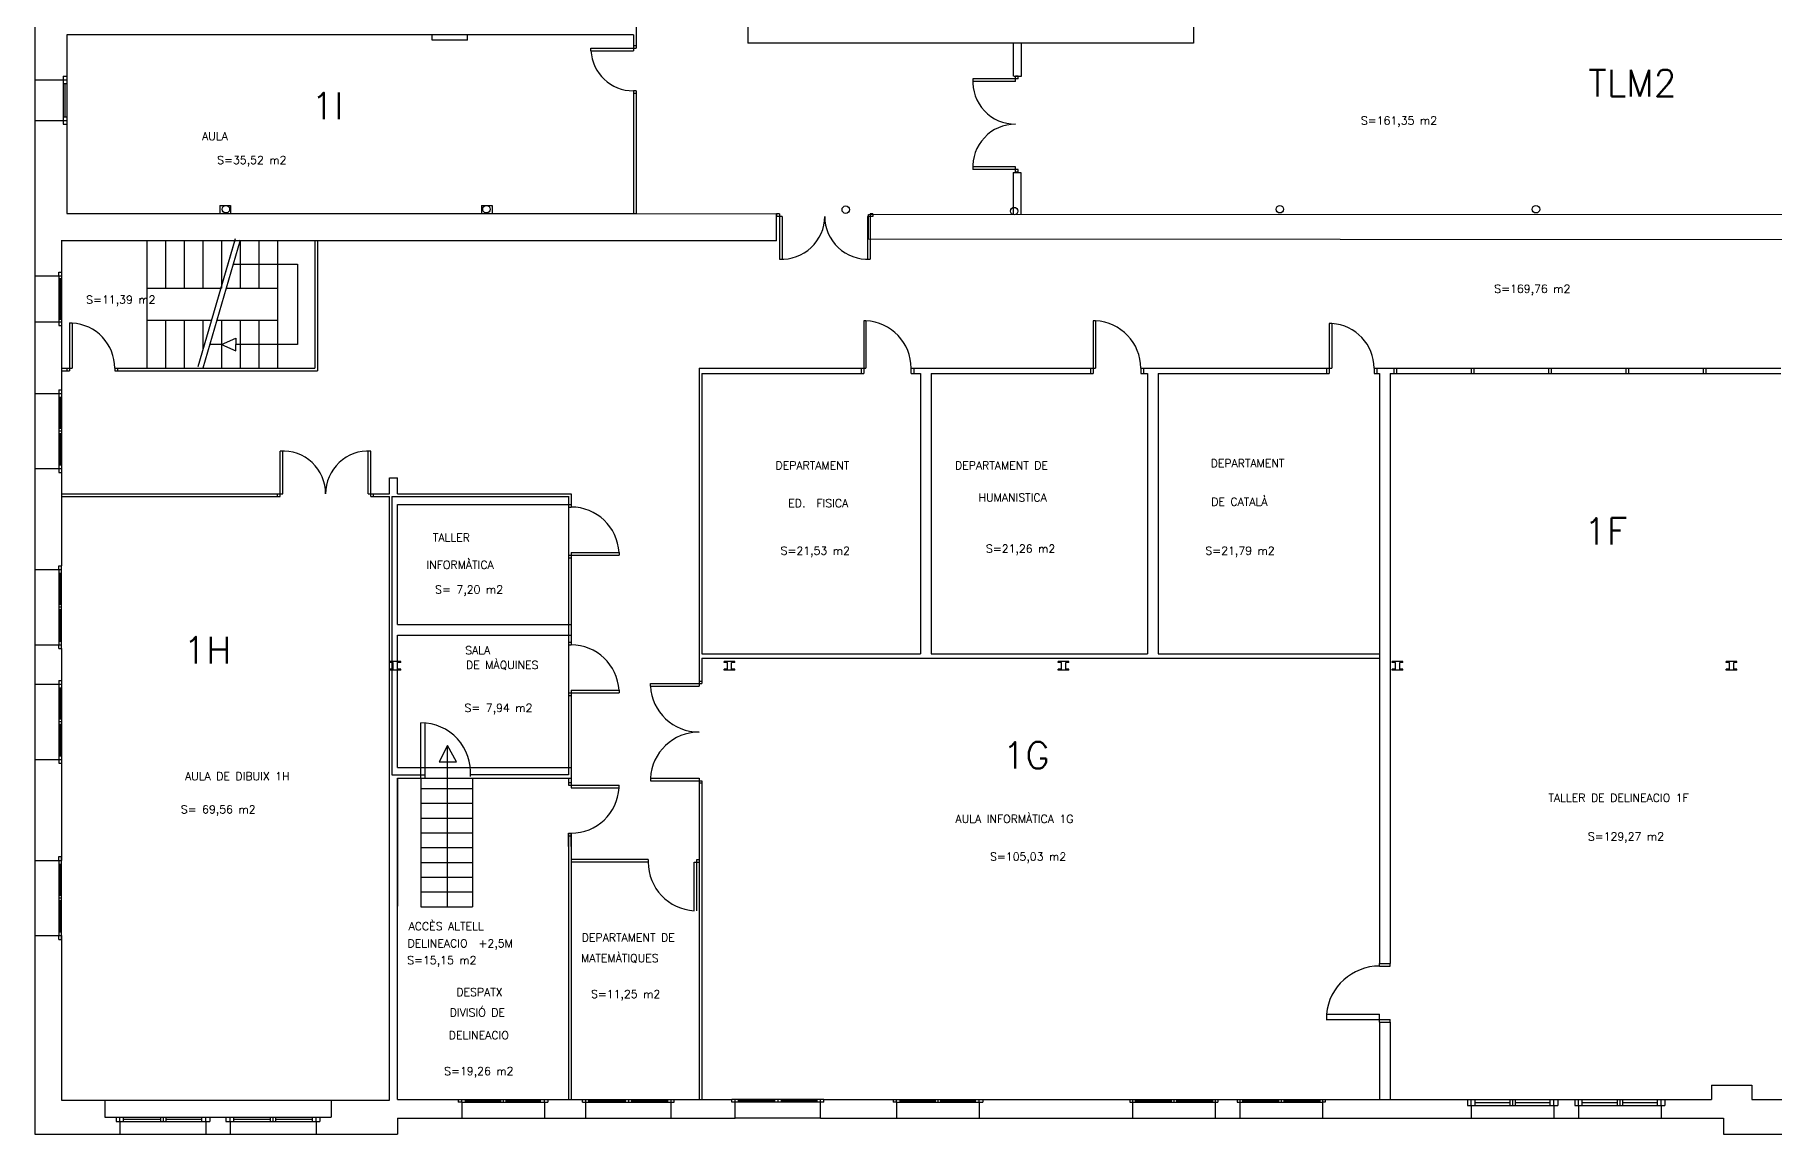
# Model space of a CAD drawing. Extents: x 188 to 272, y -39 to 198.
# Drawn here: x 188.68 to 221.28, y 26.35 to 46.95 of the extents above; entities that cross this region are included whole.
import ezdxf

# ---------------------------------------------------------------- set-up
doc = ezdxf.new("R2010")
doc.units = 0
doc.header["$MEASUREMENT"] = 0
for name, color, linetype in [('ESCA', 4, 'CONTINUOUS'), ('MURO', 1, 'CONTINUOUS'), ('PILA', 6, 'CONTINUOUS'), ('PUER', 5, 'CONTINUOUS'), ('RETR', 7, 'CONTINUOUS'), ('SUP', 7, 'CONTINUOUS'), ('TABI', 3, 'CONTINUOUS'), ('TEXT', 7, 'CONTINUOUS'), ('VENT', 2, 'CONTINUOUS')]:
    doc.layers.add(name, color=color, linetype=linetype)
doc.styles.add('SIMPLEX', font='simplex.shx')
doc.styles.add('SIMPLEX8', font='simplex.shx')

msp = doc.modelspace()

# ---------------------------------------------------------------- linework, layer by layer
at = {"layer": 'ESCA', "color": 4}
for p, q in [((190.781, 43.096), (190.781, 40.696)), ((190.781, 43.096), (190.781, 40.696)), ((190.781, 43.096), (190.781, 40.696)), ((191.131, 43.096), (191.131, 42.196)), ((191.131, 43.096), (191.131, 42.196)), ((191.131, 43.096), (191.131, 42.196)), ((191.481, 43.096), (191.481, 42.196)), ((191.481, 43.096), (191.481, 42.196)), ((191.481, 43.096), (191.481, 42.196)), ((191.831, 43.096), (191.831, 42.196)), ((191.831, 43.096), (191.831, 42.196)), ((191.831, 43.096), (191.831, 42.196)), ((192.181, 43.096), (192.181, 42.196)), ((192.181, 43.096), (192.181, 42.196)), ((192.181, 43.096), (192.181, 42.196)), ((192.531, 43.096), (192.531, 42.196)), ((192.531, 43.096), (192.531, 42.196)), ((192.531, 43.096), (192.531, 42.196)), ((192.881, 43.096), (192.881, 42.196)), ((192.881, 43.096), (192.881, 42.196)), ((192.881, 43.096), (192.881, 42.196)), ((193.231, 43.096), (193.231, 40.696)), ((193.231, 43.096), (193.231, 40.696)), ((193.231, 43.096), (193.231, 40.696)), ((190.781, 42.196), (192.181, 42.196)), ((190.781, 42.196), (192.181, 42.196)), ((190.781, 42.196), (192.181, 42.196)), ((192.268, 42.196), (193.231, 42.196)), ((192.268, 42.196), (193.231, 42.196)), ((192.268, 42.196), (193.231, 42.196)), ((190.781, 41.596), (191.989, 41.596)), ((190.781, 41.596), (191.989, 41.596)), ((190.781, 41.596), (191.989, 41.596)), ((191.131, 41.596), (191.131, 40.696)), ((191.131, 41.596), (191.131, 40.696)), ((191.131, 41.596), (191.131, 40.696)), ((191.481, 41.596), (191.481, 40.696)), ((191.481, 41.596), (191.481, 40.696)), ((191.481, 41.596), (191.481, 40.696)), ((191.831, 41.596), (191.831, 41.053)), ((191.831, 41.596), (191.831, 41.053)), ((191.831, 41.596), (191.831, 41.053)), ((192.093, 41.596), (193.231, 41.596)), ((192.093, 41.596), (193.231, 41.596)), ((192.093, 41.596), (193.231, 41.596)), ((192.181, 41.596), (192.181, 40.696)), ((192.181, 41.596), (192.181, 40.696)), ((192.181, 41.596), (192.181, 40.696)), ((192.531, 41.596), (192.531, 40.696)), ((192.531, 41.596), (192.531, 40.696)), ((192.531, 41.596), (192.531, 40.696)), ((192.881, 41.596), (192.881, 40.696)), ((192.881, 41.596), (192.881, 40.696)), ((192.881, 41.596), (192.881, 40.696))]:
    msp.add_line(p, q, dxfattribs=at)
at = {"layer": 'ESCA'}
for p, q in [((192.435, 43.124), (191.735, 40.724)), ((192.435, 43.124), (191.735, 40.724)), ((192.427, 43.096), (191.735, 40.724)), ((192.531, 43.096), (191.831, 40.696)), ((192.531, 43.096), (191.831, 40.696)), ((192.531, 43.096), (191.831, 40.696)), ((192.4, 42.646), (193.606, 42.646)), ((192.4, 42.646), (193.606, 42.646)), ((192.4, 42.646), (193.606, 42.646)), ((193.606, 42.646), (193.606, 41.143)), ((193.606, 42.646), (193.606, 41.143)), ((193.606, 42.646), (193.606, 41.143)), ((192.181, 41.143), (191.961, 41.143)), ((192.181, 41.143), (191.961, 41.143)), ((192.181, 41.143), (191.961, 41.143)), ((192.181, 41.143), (192.446, 41.263)), ((192.181, 41.143), (192.446, 41.263)), ((192.181, 41.143), (192.446, 41.263)), ((192.181, 41.143), (192.446, 41.023)), ((192.181, 41.143), (192.446, 41.023)), ((192.181, 41.143), (192.446, 41.023)), ((192.446, 41.263), (192.446, 41.143)), ((192.446, 41.263), (192.446, 41.143)), ((192.446, 41.263), (192.446, 41.143)), ((192.446, 41.023), (192.446, 41.143)), ((193.606, 41.143), (192.446, 41.143)), ((193.606, 41.143), (192.446, 41.143)), ((192.446, 41.023), (192.446, 41.143)), ((192.446, 41.023), (192.446, 41.143)), ((193.606, 41.143), (192.446, 41.143)), ((195.918, 33.016), (195.918, 30.608)), ((196.881, 33.016), (196.881, 30.608)), ((195.918, 32.823), (196.881, 32.823)), ((195.918, 32.546), (196.881, 32.546)), ((195.918, 32.269), (196.881, 32.269)), ((195.918, 31.992), (196.881, 31.992)), ((195.918, 31.716), (196.881, 31.716)), ((195.918, 31.439), (196.881, 31.439)), ((195.918, 31.162), (196.881, 31.162)), ((195.918, 30.885), (196.881, 30.885))]:
    msp.add_line(p, q, dxfattribs=at)
at = {"layer": 'MURO', "color": 3}
for p, q in [((210.396, 63.268), (210.396, 46.788)), ((202.036, 48.456), (202.046, 46.788)), ((210.396, 46.788), (202.046, 46.788)), ((207.022, 46.173), (207.022, 46.782)), ((207.171, 46.168), (207.171, 46.782)), ((207.027, 46.168), (207.171, 46.168)), ((207.015, 44.368), (207.159, 44.368)), ((207.018, 44.368), (207.018, 43.593)), ((207.162, 44.368), (207.162, 43.593)), ((200.177, 31.495), (198.731, 31.495)), ((200.177, 31.445), (198.731, 31.445)), ((200.177, 31.495), (200.177, 31.445))]:
    msp.add_line(p, q, dxfattribs=at)
at = {"layer": 'MURO'}
for p, q in [((188.681, 49.431), (188.681, 46.101)), ((189.281, 46.946), (189.281, 46.171)), ((188.681, 46.101, -3.5), (189.211, 46.101, -3.5)), ((189.211, 46.171, -3.5), (189.211, 46.101, -3.5)), ((189.211, 46.171, -3.5), (189.281, 46.171, -3.5)), ((188.681, 45.341, -3.5), (189.211, 45.341, -3.5)), ((188.681, 45.341), (188.681, 42.426)), ((189.211, 45.341, -3.5), (189.211, 45.271, -3.5)), ((189.211, 45.271, -3.5), (189.281, 45.271, -3.5)), ((189.281, 45.271), (189.281, 43.596)), ((192.151, 43.746), (192.351, 43.746)), ((192.151, 43.746), (192.151, 43.596)), ((192.351, 43.746), (192.351, 43.596)), ((197.051, 43.746), (197.251, 43.746)), ((197.051, 43.746), (197.051, 43.596)), ((197.251, 43.746), (197.251, 43.596)), ((189.281, 43.596), (199.951, 43.596)), ((204.308, 43.577), (236.401, 43.596)), ((189.181, 43.096), (189.181, 42.496)), ((204.308, 43.122), (236.401, 43.096)), ((188.681, 42.426), (189.131, 42.426)), ((189.131, 42.496), (189.181, 42.496)), ((189.131, 42.426), (189.131, 42.496)), ((188.681, 41.566), (188.681, 40.226)), ((188.681, 41.566), (189.131, 41.566)), ((189.131, 41.566), (189.131, 41.496)), ((189.131, 41.496), (189.181, 41.496)), ((189.181, 41.496), (189.181, 40.296)), ((188.681, 40.226), (189.131, 40.226)), ((189.131, 40.296), (189.181, 40.296)), ((189.131, 40.296), (189.131, 40.226)), ((188.681, 38.816), (189.131, 38.816)), ((188.681, 38.816), (188.681, 36.926)), ((189.131, 38.816), (189.131, 38.746)), ((189.131, 38.746), (189.181, 38.746)), ((189.181, 38.746), (189.181, 36.996)), ((188.681, 36.926), (189.131, 36.926)), ((189.131, 36.996), (189.181, 36.996)), ((189.131, 36.926), (189.131, 36.996)), ((188.681, 35.516), (189.131, 35.516)), ((188.681, 35.516), (188.681, 34.776)), ((189.131, 35.446), (189.131, 35.516)), ((189.131, 35.446), (189.181, 35.446)), ((189.181, 35.446), (189.181, 34.846)), ((188.681, 34.776), (189.131, 34.776)), ((189.131, 34.846), (189.181, 34.846)), ((189.131, 34.846), (189.131, 34.776)), ((188.681, 33.366), (189.131, 33.366)), ((188.681, 33.366), (188.681, 31.476)), ((189.131, 33.366), (189.131, 33.296)), ((189.131, 33.296), (189.181, 33.296)), ((189.181, 33.296), (189.181, 31.476)), ((188.681, 31.476), (189.131, 31.476)), ((189.131, 31.476), (189.131, 31.546)), ((189.131, 31.546), (189.181, 31.546)), ((188.681, 30.066), (189.131, 30.066)), ((188.681, 30.066), (188.681, 26.346)), ((189.131, 29.996), (189.131, 30.066)), ((189.131, 29.996), (189.181, 29.996)), ((189.181, 30.066), (189.181, 26.986)), ((220.1, 27.266), (220.86, 27.266)), ((220.1, 27.266), (220.1, 26.996)), ((220.86, 27.266), (220.86, 26.996)), ((189.181, 26.986), (189.994, 26.986)), ((189.994, 26.986), (189.994, 26.666)), ((194.234, 26.986), (194.234, 26.666)), ((194.234, 26.986), (195.331, 26.986)), ((195.481, 26.996), (196.616, 26.996)), ((196.616, 26.996), (196.616, 26.946)), ((196.681, 26.946), (196.616, 26.946)), ((196.681, 26.946), (196.681, 26.646)), ((198.231, 26.946), (198.231, 26.646)), ((198.231, 26.946), (198.296, 26.946)), ((198.296, 26.996), (198.296, 26.946)), ((198.296, 26.996), (198.946, 26.996)), ((198.946, 26.946), (198.946, 26.996)), ((198.946, 26.946), (199.006, 26.946)), ((199.006, 26.646), (199.006, 26.946)), ((200.606, 26.646), (200.606, 26.946)), ((200.606, 26.946), (200.666, 26.946)), ((200.666, 26.996), (201.746, 26.996)), ((200.666, 26.946), (200.666, 26.996)), ((201.746, 26.946), (201.746, 26.996)), ((201.806, 26.946), (201.746, 26.946)), ((201.806, 26.646), (201.806, 26.946)), ((203.466, 26.946), (203.406, 26.946)), ((203.406, 26.646), (203.406, 26.946)), ((203.466, 26.996), (204.766, 26.996)), ((203.466, 26.946), (203.466, 26.996)), ((204.766, 26.996), (204.766, 26.946)), ((204.831, 26.946), (204.766, 26.946)), ((204.831, 26.946), (204.831, 26.646)), ((206.381, 26.946), (206.381, 26.646)), ((206.381, 26.946), (206.446, 26.946)), ((206.446, 26.996), (206.446, 26.946)), ((206.446, 26.996), (209.201, 26.996)), ((209.201, 26.996), (209.201, 26.946)), ((209.201, 26.946), (209.251, 26.946)), ((209.251, 26.946), (209.251, 26.646)), ((210.801, 26.946), (210.801, 26.646)), ((210.801, 26.946), (210.851, 26.946)), ((210.851, 26.996), (210.851, 26.946)), ((210.851, 26.996), (211.211, 26.996)), ((211.211, 26.996), (211.211, 26.946)), ((211.211, 26.946), (211.261, 26.946)), ((211.261, 26.946), (211.261, 26.646)), ((212.811, 26.946), (212.811, 26.646)), ((212.861, 26.946), (212.811, 26.946)), ((212.861, 26.996), (212.861, 26.946)), ((212.861, 26.996), (215.531, 26.996)), ((215.531, 26.996), (215.531, 26.886)), ((215.531, 26.886), (215.601, 26.886)), ((215.601, 26.886), (215.601, 26.646)), ((217.151, 26.886), (217.151, 26.646)), ((217.151, 26.886), (217.221, 26.886)), ((217.221, 26.996), (217.221, 26.886)), ((217.221, 26.996), (217.541, 26.996)), ((217.541, 26.996), (217.541, 26.886)), ((217.541, 26.886), (217.611, 26.886)), ((217.611, 26.886), (217.611, 26.646)), ((219.161, 26.886), (219.161, 26.646)), ((219.161, 26.886), (219.231, 26.886)), ((219.231, 26.996), (219.231, 26.886)), ((219.231, 26.996), (220.1, 26.996)), ((220.86, 26.996), (221.581, 26.996)), ((190.204, 26.666), (190.204, 26.586)), ((190.274, 26.586), (190.274, 26.346)), ((191.884, 26.586), (191.884, 26.346)), ((191.964, 26.666), (191.964, 26.586)), ((192.264, 26.666), (192.264, 26.586)), ((192.344, 26.586), (192.344, 26.346)), ((193.954, 26.586), (193.954, 26.345)), ((194.024, 26.666), (194.024, 26.586)), ((195.481, 26.646), (195.481, 26.346)), ((195.481, 26.646), (196.681, 26.646)), ((198.231, 26.646), (199.006, 26.646)), ((200.606, 26.646), (201.806, 26.646)), ((203.406, 26.646), (204.831, 26.646)), ((206.381, 26.646), (209.251, 26.646)), ((210.801, 26.646), (211.261, 26.646)), ((212.811, 26.646), (215.601, 26.646)), ((217.151, 26.646), (217.611, 26.646)), ((219.161, 26.646), (220.331, 26.646)), ((220.331, 26.646), (220.331, 26.346)), ((188.681, 26.346), (190.274, 26.346)), ((191.884, 26.346), (192.344, 26.346)), ((193.954, 26.346), (195.481, 26.346)), ((220.331, 26.346), (221.851, 26.346))]:
    msp.add_line(p, q, dxfattribs=at)
at = {"layer": 'MURO', "color": 1}
for p, q in [((199.951, 43.596), (202.584, 43.592)), ((202.584, 43.086), (202.584, 43.592)), ((204.308, 43.122), (204.308, 43.577)), ((202.584, 43.086), (189.181, 43.086)), ((189.994, 26.666), (190.204, 26.666)), ((190.204, 26.586), (190.274, 26.586)), ((191.884, 26.586), (191.964, 26.586)), ((191.964, 26.666), (192.264, 26.666)), ((192.264, 26.586), (192.344, 26.586)), ((193.954, 26.586), (194.024, 26.586)), ((194.024, 26.666), (194.234, 26.666))]:
    msp.add_line(p, q, dxfattribs=at)
at = {"layer": 'MURO', "color": 4}
for p, q in [((195.371, 38.296), (198.698, 38.296)), ((195.371, 38.296), (195.371, 33.079)), ((198.681, 38.296), (198.681, 34.274)), ((198.681, 34.274), (198.681, 33.079)), ((196.416, 33.626), (196.262, 33.322)), ((196.416, 31.296), (196.416, 33.626)), ((196.587, 33.322), (196.416, 33.626)), ((196.262, 33.322), (196.587, 33.322)), ((195.371, 33.079), (195.995, 33.079)), ((195.481, 33.016), (195.481, 30.617)), ((198.681, 33.079), (196.846, 33.079)), ((196.416, 30.608), (196.416, 31.296)), ((195.918, 30.608), (196.881, 30.608)), ((195.918, 30.608), (196.416, 30.608))]:
    msp.add_line(p, q, dxfattribs=at)
at = {"layer": 'PILA'}
for p, q in [((195.34, 35.181), (195.34, 35.201)), ((195.54, 35.201), (195.34, 35.201)), ((195.4, 35.181), (195.34, 35.181)), ((195.4, 35.061), (195.34, 35.061)), ((195.34, 35.041), (195.34, 35.061)), ((195.54, 35.041), (195.34, 35.041)), ((195.4, 35.061), (195.4, 35.181)), ((195.48, 35.061), (195.48, 35.181)), ((195.54, 35.181), (195.48, 35.181)), ((195.54, 35.061), (195.48, 35.061)), ((195.54, 35.181), (195.54, 35.201)), ((195.54, 35.041), (195.54, 35.061)), ((201.6, 35.181), (201.6, 35.201)), ((201.8, 35.201), (201.6, 35.201)), ((201.66, 35.181), (201.6, 35.181)), ((201.66, 35.061), (201.6, 35.061)), ((201.6, 35.041), (201.6, 35.061)), ((201.8, 35.041), (201.6, 35.041)), ((201.66, 35.061), (201.66, 35.181)), ((201.74, 35.061), (201.74, 35.181)), ((201.8, 35.181), (201.74, 35.181)), ((201.8, 35.061), (201.74, 35.061)), ((201.8, 35.181), (201.8, 35.201)), ((201.8, 35.041), (201.8, 35.061)), ((207.86, 35.181), (207.86, 35.201)), ((208.06, 35.201), (207.86, 35.201)), ((207.92, 35.181), (207.86, 35.181)), ((207.92, 35.061), (207.86, 35.061)), ((207.86, 35.041), (207.86, 35.061)), ((208.06, 35.041), (207.86, 35.041)), ((207.92, 35.061), (207.92, 35.181)), ((208, 35.061), (208, 35.181)), ((208.06, 35.181), (208, 35.181)), ((208.06, 35.061), (208, 35.061)), ((208.06, 35.181), (208.06, 35.201)), ((208.06, 35.041), (208.06, 35.061)), ((214.12, 35.181), (214.12, 35.201)), ((214.32, 35.201), (214.12, 35.201)), ((214.18, 35.181), (214.12, 35.181)), ((214.18, 35.061), (214.12, 35.061)), ((214.12, 35.041), (214.12, 35.061)), ((214.32, 35.041), (214.12, 35.041)), ((214.18, 35.061), (214.18, 35.181)), ((214.26, 35.061), (214.26, 35.181)), ((214.32, 35.181), (214.26, 35.181)), ((214.32, 35.061), (214.26, 35.061)), ((214.32, 35.181), (214.32, 35.201)), ((214.32, 35.041), (214.32, 35.061)), ((220.38, 35.181), (220.38, 35.201)), ((220.58, 35.201), (220.38, 35.201)), ((220.44, 35.181), (220.38, 35.181)), ((220.44, 35.061), (220.38, 35.061)), ((220.38, 35.041), (220.38, 35.061)), ((220.58, 35.041), (220.38, 35.041)), ((220.44, 35.061), (220.44, 35.181)), ((220.52, 35.061), (220.52, 35.181)), ((220.58, 35.181), (220.52, 35.181)), ((220.58, 35.061), (220.52, 35.061)), ((220.58, 35.181), (220.58, 35.201)), ((220.58, 35.041), (220.58, 35.061))]:
    msp.add_line(p, q, dxfattribs=at)
for centre in [(192.263, 43.677, -3.5), (197.145, 43.677, -3.5), (203.879, 43.669, -3.5), (203.879, 43.669, -3.5), (207.035, 43.642, -3.5), (207.035, 43.642, -3.5), (212.013, 43.677, -3.5), (216.813, 43.677, -3.5)]:
    msp.add_circle(centre, 0.07, dxfattribs=at)
at = {"layer": 'PUER'}
for p, q in [((199.101, 46.696), (199.951, 46.696)), ((199.103, 46.646), (199.103, 46.696)), ((199.103, 46.646), (199.901, 46.646)), ((199.901, 46.746), (199.901, 46.646)), ((199.951, 46.746), (199.951, 46.696)), ((207.059, 46.07), (206.259, 46.07)), ((207.109, 46.12), (206.26, 46.12)), ((207.109, 46.17), (207.059, 46.17)), ((207.059, 46.07), (207.059, 46.17)), ((207.109, 46.12), (207.109, 46.17)), ((199.901, 45.896), (199.901, 45.846)), ((199.951, 45.896), (199.951, 45.846)), ((207.059, 44.47), (206.259, 44.47)), ((207.109, 44.42), (206.26, 44.42)), ((207.059, 44.37), (207.059, 44.47)), ((207.109, 44.37), (207.059, 44.37)), ((207.109, 44.37), (207.109, 44.42)), ((202.584, 43.592), (202.584, 43.542)), ((202.634, 43.592), (202.584, 43.592)), ((202.684, 43.542), (202.584, 43.542)), ((202.634, 43.592), (202.634, 42.743)), ((202.684, 43.542), (202.684, 42.742)), ((204.284, 43.542), (204.284, 42.742)), ((204.384, 43.542), (204.284, 43.542)), ((204.334, 43.592), (204.334, 42.743)), ((204.384, 43.592), (204.334, 43.592)), ((204.384, 43.592), (204.384, 43.542)), ((189.331, 41.546), (189.331, 40.646)), ((189.381, 41.544), (189.331, 41.544)), ((189.381, 41.544), (189.381, 40.696)), ((204.215, 41.585), (204.215, 40.596)), ((204.255, 41.585), (204.215, 41.585)), ((204.255, 41.585), (204.255, 40.696)), ((208.558, 41.585), (208.518, 41.585)), ((208.518, 41.585), (208.518, 40.596)), ((208.558, 41.585), (208.558, 40.696)), ((212.941, 41.536), (212.941, 40.596)), ((212.991, 41.534), (212.941, 41.534)), ((212.991, 41.534), (212.991, 40.696)), ((204.215, 41.344), (204.215, 40.596)), ((204.215, 41.344), (204.215, 40.596)), ((204.255, 41.346), (204.255, 40.696)), ((204.255, 41.346), (204.255, 40.696)), ((208.518, 41.344), (208.518, 40.596)), ((208.518, 41.344), (208.518, 40.596)), ((208.558, 41.346), (208.558, 40.696)), ((208.558, 41.346), (208.558, 40.696)), ((189.281, 40.696), (189.381, 40.696)), ((189.281, 40.646), (189.331, 40.646)), ((190.181, 40.696), (190.181, 40.646)), ((190.181, 40.696), (190.231, 40.696)), ((190.181, 40.646), (190.231, 40.646)), ((204.165, 40.696), (204.255, 40.696)), ((204.165, 40.596), (204.215, 40.596)), ((205.105, 40.696), (205.155, 40.696)), ((205.105, 40.596), (205.105, 40.696)), ((205.105, 40.596), (205.155, 40.596)), ((208.468, 40.696), (208.558, 40.696)), ((208.468, 40.596), (208.518, 40.596)), ((209.408, 40.696), (209.458, 40.696)), ((209.408, 40.696), (209.408, 40.596)), ((209.408, 40.596), (209.458, 40.596)), ((212.891, 40.696), (212.991, 40.696)), ((212.891, 40.596), (212.891, 40.596)), ((212.891, 40.596), (212.941, 40.596)), ((213.781, 40.696), (213.781, 40.596)), ((213.781, 40.696), (213.831, 40.696)), ((213.781, 40.596), (213.831, 40.596)), ((193.281, 38.296), (193.281, 39.144)), ((193.331, 38.346), (193.331, 39.146)), ((194.931, 38.346), (194.931, 39.146)), ((194.981, 38.296), (194.981, 39.144)), ((193.231, 38.296), (193.231, 38.346)), ((193.231, 38.346), (193.331, 38.346)), ((193.231, 38.296), (193.281, 38.296)), ((194.931, 38.346), (195.031, 38.346)), ((194.981, 38.296), (195.031, 38.296)), ((195.031, 38.296), (195.031, 38.346)), ((198.681, 38.146), (198.681, 38.096)), ((198.731, 38.146), (198.731, 38.096)), ((198.681, 38.096), (198.731, 38.096)), ((198.681, 37.196), (199.63, 37.196)), ((198.681, 37.196), (198.681, 37.146)), ((198.731, 37.246), (199.63, 37.246)), ((198.731, 37.246), (198.731, 37.146)), ((199.63, 37.246), (199.63, 37.196)), ((198.681, 35.563), (198.681, 35.513)), ((198.731, 35.563), (198.731, 35.513)), ((198.681, 35.513), (198.731, 35.513)), ((198.681, 34.613), (199.63, 34.613)), ((198.681, 34.613), (198.681, 34.563)), ((198.731, 34.663), (199.63, 34.663)), ((198.731, 34.663), (198.731, 34.563)), ((199.63, 34.663), (199.63, 34.613)), ((200.219, 34.793), (201.181, 34.793)), ((200.219, 34.743), (200.219, 34.793)), ((200.219, 34.743), (201.131, 34.743)), ((201.131, 34.833), (201.131, 34.743)), ((201.181, 34.833), (201.181, 34.793)), ((195.918, 33.016), (195.918, 34.053)), ((195.995, 33.016), (195.995, 34.05)), ((198.681, 32.935), (198.681, 32.885)), ((198.731, 32.935), (198.731, 32.835)), ((200.219, 33.016), (201.131, 33.016)), ((200.219, 33.016), (200.219, 32.966)), ((200.219, 32.966), (201.181, 32.966)), ((201.131, 33.016), (201.131, 32.926)), ((201.181, 32.966), (201.181, 32.926)), ((198.681, 32.885), (199.63, 32.885)), ((198.731, 32.835), (199.63, 32.835)), ((199.63, 32.835), (199.63, 32.885)), ((198.681, 31.985), (198.731, 31.985)), ((198.681, 31.985), (198.681, 31.935)), ((198.731, 31.985), (198.731, 31.935)), ((201.041, 30.532), (201.041, 31.445)), ((201.041, 31.445), (201.131, 31.445)), ((201.091, 30.532), (201.091, 31.495)), ((201.091, 31.495), (201.131, 31.495)), ((213.881, 29.546), (214.081, 29.546)), ((213.881, 29.496), (213.881, 29.546)), ((213.881, 29.496), (214.081, 29.496)), ((214.081, 29.496), (214.081, 29.546)), ((212.881, 28.496), (214.081, 28.496)), ((212.886, 28.596), (213.881, 28.596)), ((212.886, 28.596), (212.886, 28.496)), ((213.881, 28.446), (213.881, 28.596)), ((213.881, 28.446), (214.081, 28.446)), ((214.081, 28.446), (214.081, 28.496))]:
    msp.add_line(p, q, dxfattribs=at)
at = {"layer": 'PUER', "color": 5}
msp.add_line((199.951, 45.896), (199.901, 45.896), dxfattribs=at)
at = {"layer": 'PUER'}
for centre, radius, start, end in [((199.901, 46.696), 0.8, 183.5833, 270), ((207.059, 46.07), 0.8, 176.4167, 270), ((207.059, 44.47), 0.8, 90, 183.5833), ((202.684, 43.542), 0.8, 266.4167, 0), ((204.284, 43.542), 0.8, 180, 273.5833), ((189.331, 40.696), 0.85, 0, 86.6277), ((204.215, 40.696), 0.89, 0, 87.424), ((208.518, 40.696), 0.89, 0, 87.424), ((212.941, 40.696), 0.84, 0, 86.5875), ((193.331, 38.346), 0.8, 0, 93.5833), ((194.931, 38.346), 0.8, 86.4167, 180), ((198.731, 37.196), 0.9, 3.1847, 90), ((198.731, 34.613), 0.9, 3.1847, 90), ((201.131, 34.793), 0.914, 183.1369, 270), ((195.918, 33.124), 0.929, 355.2198, 90), ((201.131, 32.966), 0.914, 90, 176.8631), ((198.731, 32.885), 0.9, 270, 356.8153), ((201.091, 31.445), 0.914, 180, 266.8631), ((213.881, 28.496), 1, 90, 174.2608)]:
    msp.add_arc(centre, radius, start, end, dxfattribs=at)
at = {"layer": 'RETR', "color": 3}
msp.add_line((199.951, 45.846), (199.901, 45.846), dxfattribs=at)
at = {"layer": 'TABI'}
for p, q in [((199.951, 53.733), (199.951, 46.746)), ((199.901, 46.946), (189.281, 46.946)), ((196.131, 46.846, -3.5), (196.131, 46.946, -3.5)), ((196.791, 46.846, -3.5), (196.791, 46.946, -3.5)), ((199.901, 46.946), (199.901, 46.746)), ((196.791, 46.846), (196.131, 46.846)), ((199.901, 46.746), (199.951, 46.746)), ((199.901, 45.846), (199.901, 43.596)), ((199.951, 45.846), (199.951, 43.596)), ((189.181, 40.696), (189.281, 40.696)), ((189.181, 40.646), (189.254, 40.646)), ((189.254, 40.646), (189.281, 40.646)), ((189.281, 40.696), (189.281, 40.646)), ((190.231, 40.696), (193.926, 40.696)), ((190.231, 40.696), (190.231, 40.646)), ((190.231, 40.646), (190.245, 40.646)), ((190.245, 40.646), (193.976, 40.646)), ((201.131, 40.696), (201.131, 34.833)), ((201.131, 40.696), (204.165, 40.696)), ((201.181, 40.596), (204.165, 40.596)), ((201.181, 40.596), (201.181, 35.346)), ((204.165, 40.696), (204.165, 40.596)), ((204.165, 40.696), (204.165, 40.596)), ((204.165, 40.696), (204.165, 40.596)), ((205.155, 40.696), (208.468, 40.696)), ((205.155, 40.696), (205.155, 40.596)), ((205.155, 40.596), (205.281, 40.596)), ((205.281, 40.596), (205.281, 35.346)), ((205.481, 40.596), (205.481, 35.346)), ((205.481, 40.596), (208.468, 40.596)), ((208.468, 40.696), (208.468, 40.596)), ((208.468, 40.696), (208.468, 40.596)), ((209.458, 40.696), (212.891, 40.696)), ((209.458, 40.696), (209.458, 40.596)), ((209.458, 40.596), (209.531, 40.596)), ((209.531, 40.596), (209.531, 35.346)), ((209.731, 40.596), (209.731, 35.346)), ((209.731, 40.596), (212.891, 40.596)), ((212.891, 40.696), (212.891, 40.596)), ((213.831, 40.696), (221.405, 40.696)), ((213.831, 40.696), (213.831, 40.596)), ((213.831, 40.596), (213.881, 40.596)), ((213.881, 40.596), (213.881, 29.546)), ((214.081, 40.596), (214.081, 29.546)), ((214.081, 40.596), (221.405, 40.596)), ((195.331, 38.646), (195.481, 38.646)), ((195.331, 38.346), (195.331, 38.646)), ((195.481, 38.346), (195.481, 38.646)), ((189.181, 38.346), (193.231, 38.346)), ((189.181, 38.296), (193.231, 38.296)), ((195.031, 38.346), (195.331, 38.346)), ((195.031, 38.296), (195.331, 38.296)), ((195.331, 26.986), (195.331, 38.296)), ((195.481, 38.346), (198.731, 38.346)), ((195.481, 38.146), (198.731, 38.146)), ((195.481, 35.896), (195.481, 38.146)), ((198.731, 38.346), (198.731, 38.146)), ((198.681, 37.146), (198.731, 37.146)), ((198.681, 37.146), (198.681, 35.896)), ((198.731, 37.146), (198.731, 35.563)), ((195.481, 35.896), (198.731, 35.896)), ((195.481, 35.696), (198.731, 35.696)), ((195.481, 33.216), (195.481, 35.696)), ((198.681, 35.696), (198.681, 35.563)), ((198.681, 35.696), (198.681, 35.563)), ((198.681, 35.563), (198.731, 35.563)), ((201.181, 35.346), (205.281, 35.346)), ((201.181, 35.266), (213.881, 35.266)), ((201.181, 35.266), (201.181, 34.833)), ((205.481, 35.346), (209.531, 35.346)), ((209.731, 35.346), (213.881, 35.346)), ((198.681, 34.563), (198.681, 33.216)), ((198.681, 34.563), (198.731, 34.563)), ((198.731, 34.563), (198.731, 32.935)), ((201.131, 34.833), (201.181, 34.833)), ((195.481, 33.216), (198.731, 33.216)), ((195.481, 33.016), (198.731, 33.016)), ((195.481, 26.996), (195.481, 33.016)), ((198.681, 33.016), (198.681, 32.935)), ((198.681, 32.935), (198.731, 32.935)), ((201.131, 32.926), (201.131, 26.996)), ((201.131, 32.926), (201.181, 32.926)), ((201.181, 32.926), (201.181, 26.996)), ((198.681, 31.735), (198.681, 31.985)), ((198.731, 31.735), (198.731, 31.987)), ((198.681, 31.935), (198.681, 26.996)), ((198.681, 31.935), (198.731, 31.935)), ((198.731, 31.935), (198.731, 26.996)), ((213.881, 28.446), (213.881, 26.996)), ((214.081, 28.446), (214.081, 26.996))]:
    msp.add_line(p, q, dxfattribs=at)
at = {"layer": 'TABI', "color": 3}
for p, q in [((193.926, 43.096), (193.926, 40.696)), ((193.976, 43.096), (193.976, 40.646))]:
    msp.add_line(p, q, dxfattribs=at)
at = {"layer": 'VENT'}
for p, q in [((188.681, 46.101, -3.5), (188.681, 45.341, -3.5)), ((189.211, 46.101, -3.5), (189.211, 45.341, -3.5)), ((189.211, 46.101, -3.5), (189.281, 46.101, -3.5)), ((189.211, 46.031, -3.5), (189.281, 46.031, -3.5)), ((189.246, 46.031, -3.5), (189.246, 45.411, -3.5)), ((189.281, 46.171, -3.5), (189.281, 46.101, -3.5)), ((189.281, 46.171, -3.5), (189.281, 45.271, -3.5)), ((189.211, 45.411, -3.5), (189.281, 45.411, -3.5)), ((189.211, 45.341, -3.5), (189.281, 45.341, -3.5)), ((189.281, 45.341, -3.5), (189.281, 45.271, -3.5)), ((188.681, 42.426), (188.681, 41.566)), ((189.131, 42.426), (189.181, 42.426)), ((189.131, 42.426), (189.131, 41.566)), ((189.181, 42.496), (189.181, 41.496)), ((189.131, 42.376), (189.181, 42.376)), ((189.156, 42.376), (189.156, 41.616)), ((189.131, 41.616), (189.181, 41.616)), ((189.131, 41.566), (189.181, 41.566)), ((214.155, 40.596), (214.155, 40.696)), ((214.205, 40.596), (214.205, 40.696)), ((215.605, 40.596), (215.605, 40.696)), ((215.655, 40.596), (215.655, 40.696)), ((217.055, 40.596), (217.055, 40.696)), ((217.105, 40.596), (217.105, 40.696)), ((218.505, 40.596), (218.505, 40.696)), ((218.555, 40.596), (218.555, 40.696)), ((219.955, 40.596), (219.955, 40.696)), ((220.005, 40.596), (220.005, 40.696)), ((188.681, 40.226), (188.681, 38.816)), ((189.131, 40.226), (189.131, 38.816)), ((189.131, 40.226), (189.181, 40.226)), ((189.131, 40.156), (189.181, 40.156)), ((189.156, 40.156), (189.156, 39.571)), ((189.181, 40.296), (189.181, 38.746)), ((189.181, 39.571), (189.131, 39.571)), ((189.181, 39.521), (189.131, 39.521)), ((189.181, 39.471), (189.131, 39.471)), ((189.156, 39.471), (189.156, 38.886)), ((189.131, 38.886), (189.181, 38.886)), ((189.131, 38.816), (189.181, 38.816)), ((188.681, 36.926), (188.681, 35.516)), ((189.131, 36.926), (189.181, 36.926)), ((189.131, 36.926), (189.131, 35.516)), ((189.131, 36.856), (189.181, 36.856)), ((189.156, 36.856), (189.156, 36.271)), ((189.181, 35.446), (189.181, 36.996)), ((189.181, 36.271), (189.131, 36.271)), ((189.181, 36.221), (189.131, 36.221)), ((189.181, 36.171), (189.131, 36.171)), ((189.156, 36.171), (189.156, 35.586)), ((189.131, 35.586), (189.181, 35.586)), ((189.131, 35.516), (189.181, 35.516)), ((188.681, 34.776), (188.681, 33.366)), ((189.131, 34.776), (189.131, 33.366)), ((189.131, 34.776), (189.181, 34.776)), ((189.131, 34.706), (189.181, 34.706)), ((189.156, 34.706), (189.156, 34.121)), ((189.181, 34.846), (189.181, 33.296)), ((189.181, 34.121), (189.131, 34.121)), ((189.181, 34.071), (189.131, 34.071)), ((189.181, 34.021), (189.131, 34.021)), ((189.156, 34.021), (189.156, 33.436)), ((189.131, 33.436), (189.181, 33.436)), ((189.131, 33.366), (189.181, 33.366)), ((188.681, 31.476), (188.681, 30.066)), ((189.131, 31.546), (189.181, 31.546)), ((189.131, 31.546), (189.181, 31.546)), ((189.131, 31.476), (189.131, 30.066)), ((189.131, 31.476), (189.181, 31.476)), ((189.131, 31.406), (189.181, 31.406)), ((189.156, 31.406), (189.156, 30.821)), ((189.181, 29.996), (189.181, 31.546)), ((189.181, 30.821), (189.131, 30.821)), ((189.181, 30.771), (189.131, 30.771)), ((189.181, 30.721), (189.131, 30.721)), ((189.156, 30.721), (189.156, 30.136)), ((188.681, 30.066), (188.681, 30.066)), ((189.131, 30.136), (189.181, 30.136)), ((189.131, 30.066), (189.181, 30.066)), ((189.994, 26.986), (194.234, 26.986)), ((196.616, 26.996), (198.296, 26.996)), ((196.616, 26.996), (198.296, 26.996)), ((196.681, 26.946), (196.681, 26.996)), ((196.681, 26.946), (198.231, 26.946)), ((196.751, 26.946), (196.751, 26.996)), ((196.751, 26.971), (197.406, 26.971)), ((197.406, 26.996), (197.406, 26.946)), ((197.456, 26.996), (197.456, 26.946)), ((197.506, 26.996), (197.506, 26.946)), ((197.506, 26.971), (198.161, 26.971)), ((198.161, 26.946), (198.161, 26.996)), ((198.231, 26.946), (198.231, 26.996)), ((198.946, 26.996), (200.666, 26.996)), ((199.006, 26.946), (199.006, 26.996)), ((199.006, 26.946), (200.606, 26.946)), ((199.066, 26.946), (199.066, 26.996)), ((199.066, 26.971), (199.746, 26.971)), ((199.746, 26.996), (199.746, 26.946)), ((199.806, 26.996), (199.806, 26.946)), ((199.866, 26.996), (199.866, 26.946)), ((199.866, 26.971), (200.546, 26.971)), ((200.546, 26.946), (200.546, 26.996)), ((200.606, 26.946), (200.606, 26.996)), ((203.466, 26.996), (201.746, 26.996)), ((201.806, 26.946), (201.806, 26.996)), ((203.406, 26.946), (201.806, 26.946)), ((201.866, 26.946), (201.866, 26.996)), ((202.546, 26.971), (201.866, 26.971)), ((202.546, 26.996), (202.546, 26.946)), ((202.606, 26.996), (202.606, 26.946)), ((202.666, 26.996), (202.666, 26.946)), ((203.346, 26.971), (202.666, 26.971)), ((203.346, 26.946), (203.346, 26.996)), ((203.406, 26.946), (203.406, 26.996)), ((204.766, 26.996), (206.446, 26.996)), ((204.831, 26.946), (204.831, 26.996)), ((204.831, 26.946), (206.381, 26.946)), ((204.901, 26.946), (204.901, 26.996)), ((204.901, 26.971), (205.556, 26.971)), ((205.556, 26.996), (205.556, 26.946)), ((205.606, 26.996), (205.606, 26.946)), ((205.656, 26.996), (205.656, 26.946)), ((205.656, 26.971), (206.311, 26.971)), ((206.311, 26.946), (206.311, 26.996)), ((206.381, 26.946), (206.381, 26.996)), ((209.201, 26.996), (210.851, 26.996)), ((209.251, 26.996), (209.251, 26.946)), ((209.251, 26.946), (210.801, 26.946)), ((209.301, 26.996), (209.301, 26.946)), ((209.301, 26.971), (209.976, 26.971)), ((209.976, 26.996), (209.976, 26.946)), ((210.026, 26.996), (210.026, 26.946)), ((210.076, 26.996), (210.076, 26.946)), ((210.076, 26.971), (210.751, 26.971)), ((210.751, 26.996), (210.751, 26.946)), ((210.801, 26.996), (210.801, 26.946)), ((211.211, 26.996), (212.861, 26.996)), ((211.261, 26.996), (211.261, 26.946)), ((211.261, 26.946), (212.811, 26.946)), ((211.311, 26.996), (211.311, 26.946)), ((211.311, 26.971), (211.986, 26.971)), ((211.986, 26.996), (211.986, 26.946)), ((212.036, 26.996), (212.036, 26.946)), ((212.086, 26.996), (212.086, 26.946)), ((212.086, 26.971), (212.761, 26.971)), ((212.761, 26.996), (212.761, 26.946)), ((212.811, 26.996), (212.811, 26.946)), ((215.531, 26.996), (217.221, 26.996)), ((215.601, 26.886), (215.601, 26.996)), ((215.601, 26.886), (217.151, 26.886)), ((215.671, 26.886), (215.671, 26.996)), ((215.671, 26.941), (216.326, 26.941)), ((216.326, 26.996), (216.326, 26.886)), ((216.376, 26.996), (216.376, 26.886)), ((216.426, 26.996), (216.426, 26.886)), ((216.426, 26.941), (217.081, 26.941)), ((217.081, 26.886), (217.081, 26.996)), ((217.151, 26.886), (217.151, 26.996)), ((217.541, 26.996), (219.231, 26.996)), ((217.611, 26.886), (217.611, 26.996)), ((217.611, 26.886), (219.161, 26.886)), ((217.681, 26.886), (217.681, 26.996)), ((217.681, 26.941), (218.336, 26.941)), ((218.336, 26.996), (218.336, 26.886)), ((218.386, 26.996), (218.386, 26.886)), ((218.436, 26.996), (218.436, 26.886)), ((218.436, 26.941), (219.091, 26.941)), ((219.091, 26.886), (219.091, 26.996)), ((219.161, 26.886), (219.161, 26.996)), ((190.204, 26.666), (191.964, 26.666)), ((190.274, 26.586), (190.274, 26.666)), ((190.274, 26.586), (191.884, 26.586)), ((190.344, 26.586), (190.344, 26.666)), ((190.344, 26.626), (191.034, 26.626)), ((191.034, 26.666), (191.034, 26.586)), ((191.084, 26.666), (191.084, 26.586)), ((191.134, 26.666), (191.134, 26.586)), ((191.134, 26.626), (191.814, 26.626)), ((191.814, 26.586), (191.814, 26.666)), ((191.884, 26.586), (191.884, 26.666)), ((192.264, 26.666), (194.024, 26.666)), ((192.344, 26.586), (192.344, 26.666)), ((192.344, 26.586), (193.954, 26.586)), ((192.414, 26.586), (192.414, 26.666)), ((192.414, 26.626), (193.094, 26.626)), ((193.094, 26.666), (193.094, 26.586)), ((193.144, 26.666), (193.144, 26.586)), ((193.194, 26.666), (193.194, 26.586)), ((193.194, 26.626), (193.884, 26.626)), ((193.884, 26.586), (193.884, 26.666)), ((193.954, 26.586), (193.954, 26.666)), ((196.681, 26.646), (198.231, 26.646)), ((199.006, 26.646), (200.606, 26.646)), ((203.406, 26.646), (201.806, 26.646)), ((204.831, 26.646), (206.381, 26.646)), ((209.251, 26.646), (210.801, 26.646)), ((211.261, 26.646), (212.811, 26.646)), ((215.601, 26.646), (217.151, 26.646)), ((217.611, 26.646), (219.161, 26.646)), ((190.274, 26.346), (191.884, 26.346)), ((192.344, 26.346), (193.954, 26.346)), ((194.024, 26.346), (194.024, 26.345))]:
    msp.add_line(p, q, dxfattribs=at)

# ---------------------------------------------------------------- texts
at = {"layer": 'SUP', "style": 'SIMPLEX8'}
for s, p in [('S=161,35 m2', (213.533, 45.264)), ('S=35,52 m2', (192.099, 44.524)), ('S=11,39 m2', (189.644, 41.908)), ('S=169,76 m2', (216.032, 42.111)), ('S=21,53 m2', (202.658, 37.204)), ('S=21,26 m2', (206.506, 37.242)), ('S=21,79 m2', (210.619, 37.204)), ('S= 7,20 m2', (196.184, 36.477)), ('S= 7,94 m2', (196.734, 34.258)), ('S= 69,56 m2', (191.418, 32.357)), ('S=129,27 m2', (217.787, 31.849)), ('S=105,03 m2', (206.582, 31.472)), ('S=15,15 m2', (195.66, 29.531)), ('S=11,25 m2', (199.105, 28.897)), ('S=19,26 m2', (196.353, 27.453))]:
    msp.add_text(s, height=0.15, dxfattribs=at).set_placement(p)
at = {"layer": 'TEXT'}
for s, style, p in [('AULA ', 'SIMPLEX', (191.816, 44.973)), ('DEPARTAMENT', 'SIMPLEX8', (202.562, 38.803)), ('DEPARTAMENT DE', 'SIMPLEX8', (205.926, 38.803)), ('DEPARTAMENT ', 'SIMPLEX8', (210.717, 38.841)), ('ED.  FISICA', 'SIMPLEX8', (202.801, 38.093)), ('HUMANISTICA', 'SIMPLEX8', (206.367, 38.199)), ('DE CATALÀ', 'SIMPLEX', (210.727, 38.121)), ('TALLER', 'SIMPLEX8', (196.141, 37.449)), ('INFORMÀTICA', 'SIMPLEX8', (196.021, 36.939)), ('SALA', 'SIMPLEX8', (196.748, 35.337)), ('DE MÀQUINES', 'SIMPLEX8', (196.763, 35.062)), ('AULA DE DIBUIX 1H', 'SIMPLEX8', (191.496, 32.978)), ('TALLER DE DELINEACIO 1F', 'SIMPLEX8', (217.047, 32.573)), ('AULA INFORMÀTICA 1G', 'SIMPLEX', (205.935, 32.178)), ('ACCÈS ALTELL', 'SIMPLEX8', (195.686, 30.166)), ('DELINEACIO  +2,5M', 'SIMPLEX8', (195.666, 29.846)), ('DEPARTAMENT DE', 'SIMPLEX', (198.931, 29.955)), ('MATEMÀTIQUES', 'SIMPLEX', (198.918, 29.569)), ('DESPATX', 'SIMPLEX8', (196.581, 28.933)), ('DIVISIÓ DE', 'SIMPLEX', (196.457, 28.551)), ('DELINEACIO', 'SIMPLEX8', (196.44, 28.124))]:
    msp.add_text(s, height=0.15, dxfattribs=dict(at, style=style)).set_placement(p)
at = {"layer": 'TEXT', "color": 4, "char_height": 0.5, "width": 2.1036, "attachment_point": 1, "style": 'SIMPLEX'}
for s, insert in [('\\pt0.5;TLM2', (217.798, 46.292)), ('\\pt0.5;1I', (193.865, 45.864)), ('\\pt0.5;1F', (217.712, 37.894)), ('\\pt0.5;1H', (191.464, 35.666)), ('\\pt0.5;1G', (206.818, 33.695))]:
    msp.add_mtext(s, dxfattribs=dict(at, insert=insert))

doc.saveas('drawing.dxf')
